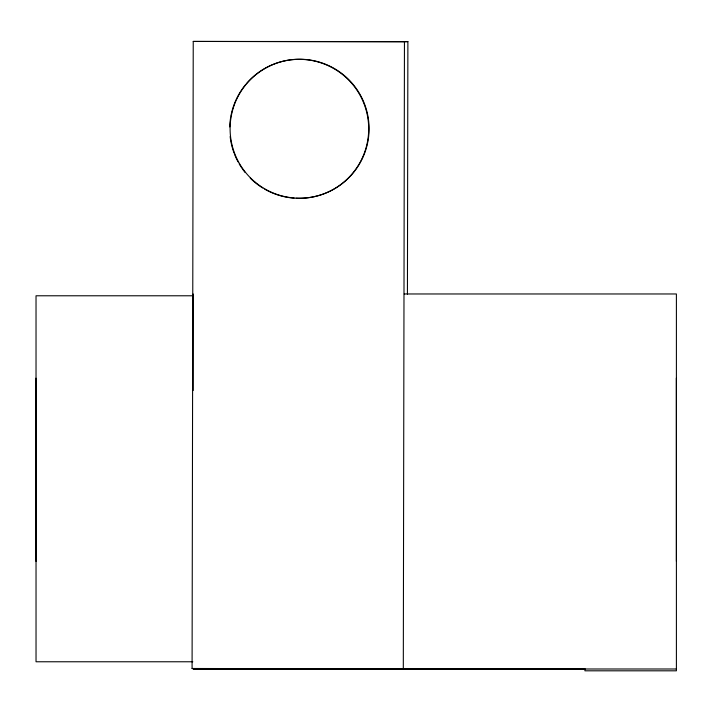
<?xml version="1.0" encoding="UTF-8"?>
<svg xmlns="http://www.w3.org/2000/svg" width="712" height="712" viewBox="0 0 712 712"><rect width="100%" height="100%" fill="white"/><g stroke="black" fill="none" stroke-linecap="round" stroke-linejoin="round"><path stroke-width="1.07" d="M193.023 668.604L192.08 668.488L193.237 41.438L407.887 41.581L407.424 294.109M366.867 668.924L406.73 668.995L403.303 668.88L404.452 41.83L407.887 41.581M404.256 293.967L676.4 293.967L676.4 670.811L584.917 670.811L584.917 668.791M192.783 295.783L36.027 295.783L36.036 661.768L192.792 661.768M676.4 668.995L193.201 668.995L584.917 669.058M193.237 41.438L404.452 41.83M192.08 668.488L403.303 668.88M676.356 378.036L676.4 561.314M35.992 378.17L36.027 561.439M35.6 393.852L35.636 548.552M193.201 293.967L193.201 390.559M246.272 83.811A69.491 69.491 0 0 1 362.897 101.033A69.491 69.491 0 0 1 296.228 198.265M294.083 198.132A69.491 69.491 0 0 1 264.677 189.143M262.826 188.039A69.491 69.491 0 0 1 250.25 178.151M245.204 172.571A69.491 69.491 0 0 1 242.623 169.18M242.018 168.308A69.491 69.491 0 0 1 239.152 163.796M238.102 161.927A69.491 69.491 0 0 1 234.488 154.148M234.115 153.16A69.491 69.491 0 0 1 230.145 136.535M229.745 126.932A69.491 69.491 0 0 1 230.67 117.355M230.857 116.305A69.491 69.491 0 0 1 235.547 100.971M235.975 100.009A69.491 69.491 0 0 1 245.595 84.621M255.377 182.334A69.491 69.491 0 0 0 368.122 140.202A69.491 69.491 0 0 0 275.259 63.626A69.491 69.491 0 0 0 255.377 182.334"/></g></svg>
